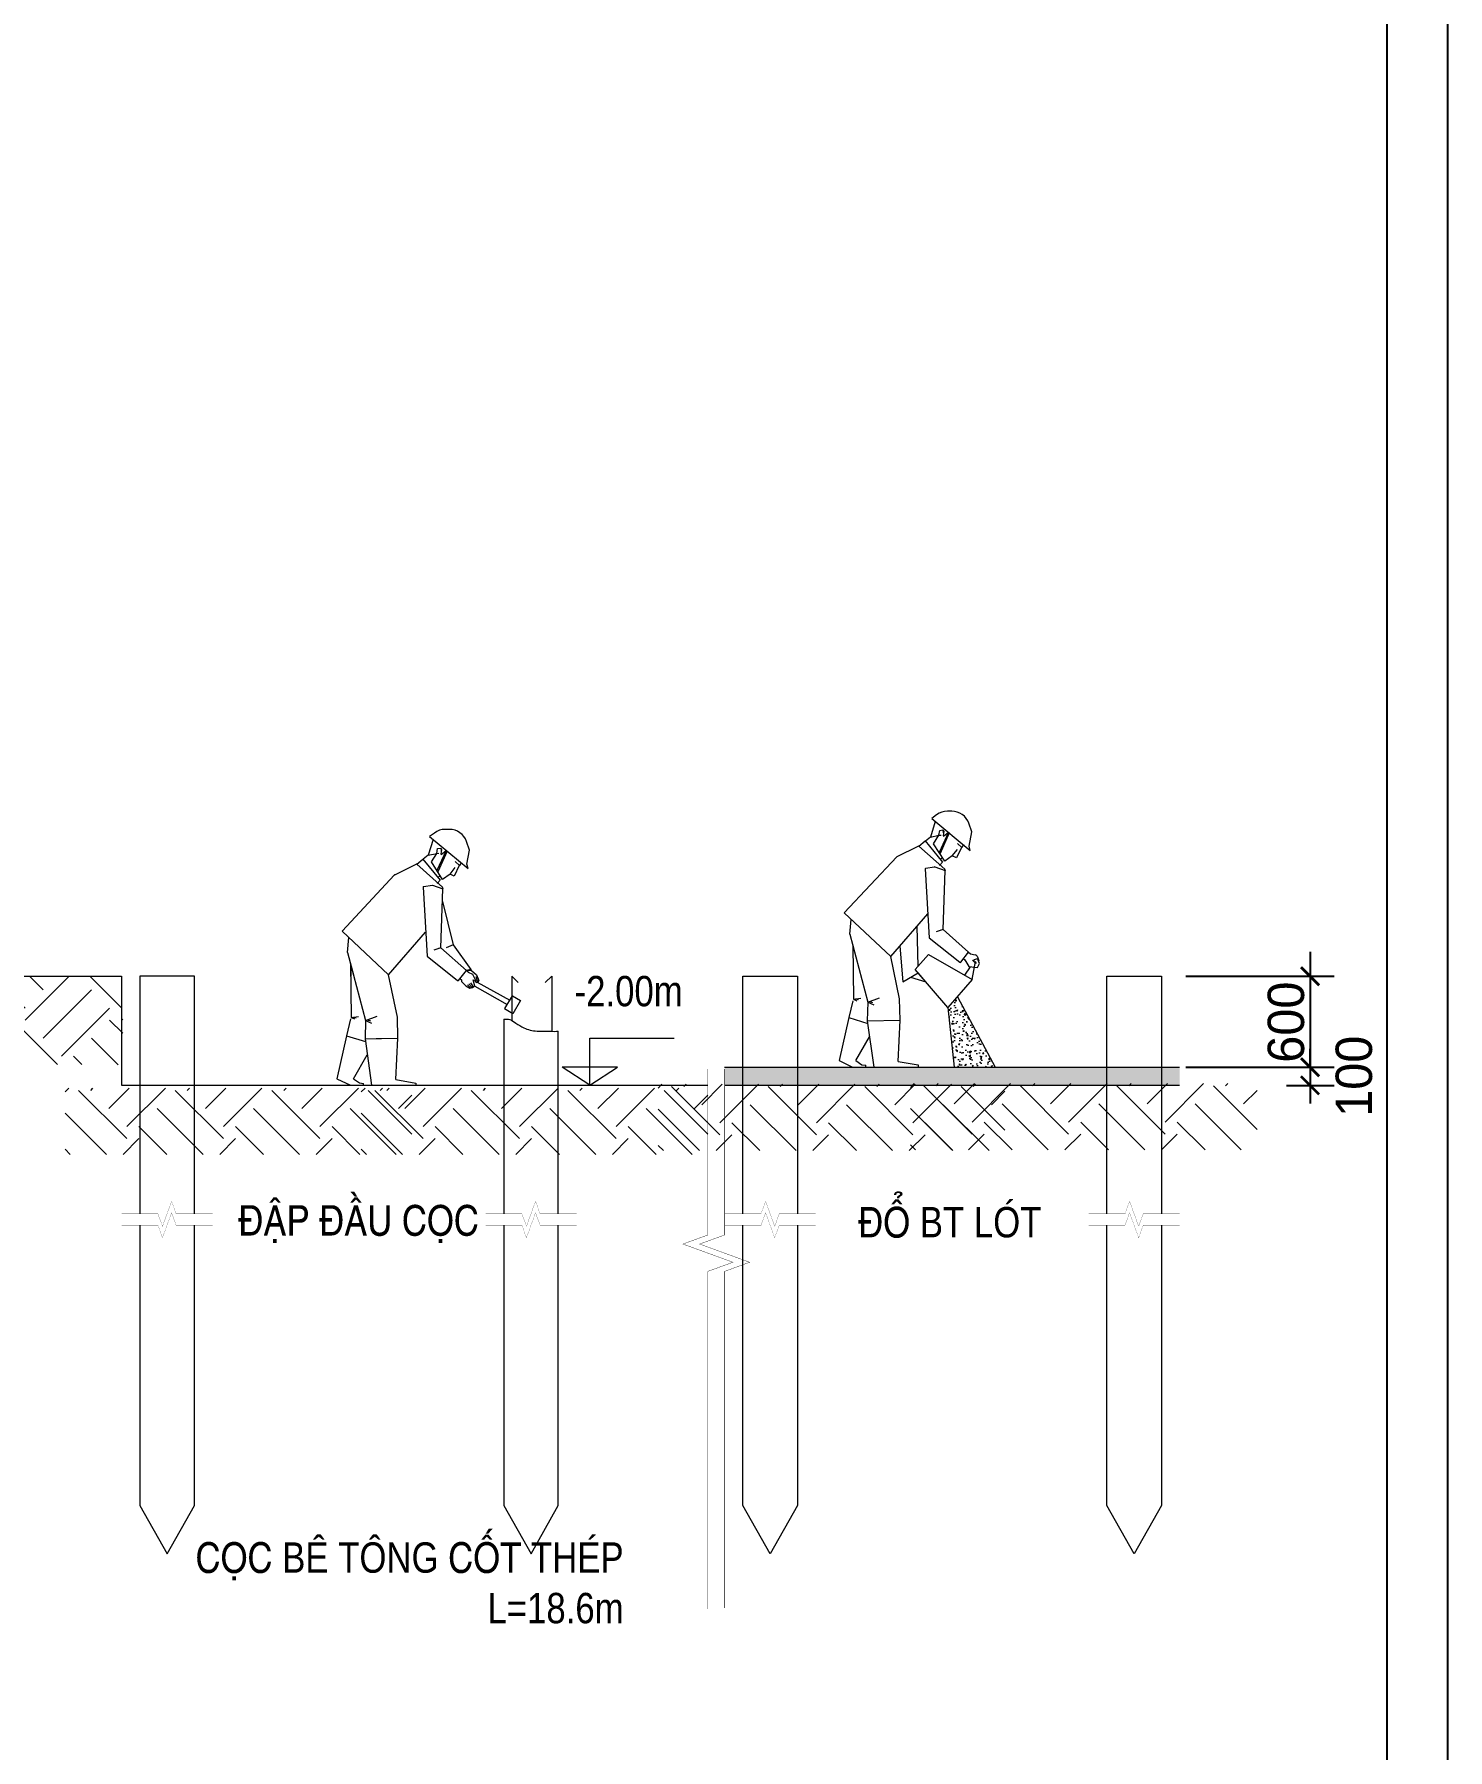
# Model space of a CAD drawing. Extents: x -134084 to 44078, y -38908 to 20492.
# Drawn here: x 32428 to 44078, y -22896 to -8756 of the extents above; entities that cross this region are included whole.
import ezdxf

# ---------------------------------------------------------------- set-up
doc = ezdxf.new("R2010")
doc.units = 0
doc.header["$MEASUREMENT"] = 0
doc.layers.get('0').update_dxf_attribs({"linetype": 'CONTINUOUS'})
doc.layers.get('DEFPOINTS').update_dxf_attribs({"linetype": 'CONTINUOUS'})
doc.layers.add('DIM', color=8, linetype='CONTINUOUS')
doc.layers.add('THAY', color=4, linetype='CONTINUOUS')
doc.layers.add('K-THUOC', color=7, linetype='CONTINUOUS', lineweight=18)
doc.layers.add('KICTHUOC', color=3, linetype='CONTINUOUS', lineweight=20)
doc.styles.add('H', font='')
doc.styles.add('TIEU DE_02_SON', font='', dxfattribs={"height": 500})
doc.styles.get('H').set_extended_font_data('VNI-Avo')
doc.styles.get('TIEU DE_02_SON').set_extended_font_data('VNI-Helve-Condense')
doc.dimstyles.new('1-100', dxfattribs={"dimtxt": 300, "dimasz": 150, "dimexe": 200, "dimexo": 200, "dimgap": 100, "dimtad": 1, "dimtoh": 1, "dimdec": 0, "dimzin": 0, "dimdsep": 46, "dimtxsty": 'H', "dimblk": 'ARCHTICK', "dimcen": 1, "dimdle": 200, "dimclrd": 8, "dimclre": 8, "dimclrt": 3, "dimadec": 0, "dimazin": 0, "dimtfac": 1, "dimtdec": 0, "dimtix": 1, "dimtmove": 2, "dimatfit": 3, "dimldrblk": 'ARCHTICK', "dimfxl": 1, "dimtolj": 1, "dimtzin": 0, "dimarcsym": 0})

# ---------------------------------------------------------------- blocks, each defined once
blk = doc.blocks.new('_ArchTick')
at = {"color": 0, "linetype": 'ByBlock', "const_width": 0.15}
blk.add_lwpolyline([(-0.5, -0.5), (0.5, 0.5)], dxfattribs=at)
blk = doc.blocks.new('*D9')
at = {"layer": 'DEFPOINTS', "color": 0, "transparency": 16777216}
for p in [(41718, -16520), (41718, -17270), (42943, -17270)]:
    blk.add_point(p, dxfattribs=at)
at = {"layer": 'DIM', "color": 8, "lineweight": -2, "transparency": 16777216}
for p, q in [((42943, -16320), (42943, -17470)), ((41918, -16520), (43143, -16520)), ((41918, -17270), (43143, -17270))]:
    blk.add_line(p, q, dxfattribs=at)
at = {"layer": 'DIM', "color": 8, "lineweight": -2, "transparency": 16777216, "xscale": 150, "yscale": 150, "zscale": 150}
for p, rotation in [((42943, -16520), 90), ((42943, -17270), 270)]:
    blk.add_blockref('_ArchTick', p, dxfattribs=dict(at, rotation=rotation))
at = {"layer": 'DIM', "color": 3, "transparency": 16777216, "insert": (42746, -16899), "char_height": 300, "attachment_point": 5, "rotation": 90, "style": 'H'}
blk.add_mtext('\\A1;600', dxfattribs=at)
blk = doc.blocks.new('*D8')
at = {"layer": 'DEFPOINTS', "color": 0, "transparency": 16777216}
for p in [(42552, -17270), (42548, -17420), (42943, -17420)]:
    blk.add_point(p, dxfattribs=at)
at = {"layer": 'DIM', "color": 8, "lineweight": -2, "transparency": 16777216}
for p, q in [((42943, -17270), (42943, -17120)), ((42752, -17270), (43143, -17270)), ((42943, -17270), (42943, -17420)), ((42748, -17420), (43143, -17420)), ((42943, -17420), (42943, -17570))]:
    blk.add_line(p, q, dxfattribs=at)
at = {"layer": 'DIM', "color": 8, "lineweight": -2, "transparency": 16777216, "xscale": 150, "yscale": 150, "zscale": 150}
for p, rotation in [((42943, -17270), 270), ((42943, -17420), 90)]:
    blk.add_blockref('_ArchTick', p, dxfattribs=dict(at, rotation=rotation))
at = {"layer": 'DIM', "color": 3, "transparency": 16777216, "insert": (43306, -17345), "char_height": 300, "attachment_point": 5, "rotation": 90, "style": 'H'}
blk.add_mtext('\\A1;100', dxfattribs=at)

msp = doc.modelspace()

# ---------------------------------------------------------------- hatches: boundary and pattern name
at = {"layer": 'KICTHUOC'}
h = msp.add_hatch(dxfattribs=at)
h.set_pattern_fill('EARTH', color=256, scale=2250, angle=45, style=0)
h.set_pattern_definition([(45, (-172587.27, -299582), (9e-14, 795.4951), [562.5, -562.5]), (45, (-172736.4, -299432.84), (9e-14, 795.4951), [562.5, -562.5]), (45, (-172885.6, -299283.7), (9e-14, 795.4951), [562.5, -562.5]), (135, (-172885.6, -299184.25), (-795.4951, 2e-13), [562.5, -562.5]), (135, (-172736.4, -299035.1), (-795.4951, 2e-13), [562.5, -562.5]), (135, (-172587.27, -298885.94), (-795.4951, 2e-13), [562.5, -562.5])])
edge = h.paths.add_edge_path()
edge.add_spline(control_points=[(33157, -16520.8), (33108.4, -16520.5), (33059.8, -16520.3), (33011.3, -16520.1)], knot_values=[2003.309991, 2003.309991, 2003.309991, 2003.309991, 2100.4509862, 2100.4509862, 2100.4509862, 2100.4509862], degree=3, periodic=0)
edge.add_line((33011.3, -16520.1), (33001.3, -16525))
edge.add_line((33001.3, -16525), (32915.2, -16525))
edge.add_line((32915.2, -16525), (32892.9, -16525))
edge.add_line((32892.9, -16525), (32892.9, -16519.7))
edge.add_spline(control_points=[(32892.9, -16519.7), (32870.9, -16519.6), (32848.8, -16519.6), (32826.8, -16519.6)], knot_values=[1880.3502202, 1880.3502202, 1880.3502202, 1880.3502202, 1924.4164906, 1924.4164906, 1924.4164906, 1924.4164906], degree=3, periodic=0)
edge.add_line((32826.8, -16519.6), (32826, -16525))
edge.add_line((32826, -16525), (32460.6, -16525))
edge.add_line((32460.6, -16525), (32460.6, -16520.6))
edge.add_spline(control_points=[(32460.6, -16520.6), (32429.3, -16520.8), (32398, -16521.1), (32366.6, -16521.5)], knot_values=[1573.5854959, 1573.5854959, 1573.5854959, 1573.5854959, 1636.2629448, 1636.2629448, 1636.2629448, 1636.2629448], degree=3, periodic=0)
edge.add_spline(control_points=[(32366.6, -16521.5), (32254.7, -16522.9), (31883.8, -16530.1), (31513.2, -16550.1), (31254.4, -16558.1)], knot_values=[831.6369859, 831.6369859, 831.6369859, 831.6369859, 1055.6230241, 1573.5854959, 1573.5854959, 1573.5854959, 1573.5854959], degree=3, periodic=0)
edge.add_spline(control_points=[(31254.4, -16558.1), (31213.9, -16559.4), (30998.2, -16565.3), (30782.4, -16565.9), (30607, -16564.4)], knot_values=[399.9405183, 399.9405183, 399.9405183, 399.9405183, 480.8505972, 831.6369859, 831.6369859, 831.6369859, 831.6369859], degree=3, periodic=0)
edge.add_line((30607, -16564.4), (30607, -17293.5))
edge.add_spline(control_points=[(30607, -17293.5), (30625.9, -17293.6), (30644.7, -17293.8), (30804.2, -17294.7), (30946.1, -17294.2), (31103.7, -17291.3), (31118.1, -17291), (31143.3, -17290.4), (31154.2, -17290.2), (31175.9, -17289.7), (31186.7, -17289.4), (31219.2, -17288.5), (31240.7, -17287.9), (31305.2, -17286), (31347.9, -17284.5), (31483.8, -17279.6), (31575.9, -17275.7), (31757.2, -17268), (31846.5, -17264.3), (31963.2, -17260), (31991.9, -17259), (32029.9, -17257.8), (32039.5, -17257.5), (32057.1, -17257), (32065.1, -17256.8), (32081.1, -17256.3), (32089.1, -17256.1), (32113.2, -17255.4), (32129.3, -17255), (32177.5, -17253.9), (32209.8, -17253.2), (32306.7, -17251.4), (32371.6, -17250.5), (32567.1, -17248.6), (32698.6, -17248.4), (32939, -17248.8), (33047.7, -17249.3), (33157, -17249.8)], knot_values=[403.8794669, 403.8794669, 403.8794669, 403.8794669, 440.4993348, 440.4993348, 712.6281893, 712.6281893, 739.8084408, 739.8084408, 760.4049417, 760.4049417, 781.0014426, 781.0014426, 822.1944443, 822.1944443, 904.5804478, 904.5804478, 1086.1355137, 1086.1355137, 1267.6905795, 1267.6905795, 1327.1835748, 1327.1835748, 1347.1759111, 1347.1759111, 1363.9557287, 1363.9557287, 1380.7355462, 1380.7355462, 1414.2951813, 1414.2951813, 1481.4144514, 1481.4144514, 1615.6529917, 1615.6529917, 1884.1300722, 1884.1300722, 2102.6624465, 2102.6624465, 2102.6624465, 2102.6624465], degree=3, periodic=0)
edge.add_line((33157, -17249.8), (33157, -16520.8))
h = msp.add_hatch(dxfattribs=at)
h.set_pattern_fill('AR-CONC', color=256, scale=15, style=0)
h.set_pattern_definition([(50, (-317601.98, -179781.23), (107.589027, -9.41282), [11.25, -123.75]), (355, (-317601.98, -179781.23), (-20.8127, 112.82882), [9, -99]), (100.4514, (-317593.01, -179782.01), (86.776407, 103.41593), [9.56103, -105.171317]), (46.1842, (-317601.98, -179751.23), (160.086157, -24.82785), [16.875, -185.625]), (96.6356, (-317588.64, -179753.3), (140.199406, 146.11768), [14.34154, -157.75695]), (351.1842, (-317601.98, -179751.23), (140.19929, 146.11779), [13.5, -148.5]), (21, (-317586.98, -179758.73), (89.536058, -60.392834), [11.25, -123.75]), (326, (-317586.98, -179758.73), (36.4973, 108.772507), [9, -99]), (71.4514, (-317579.52, -179763.76), (126.033394, 48.379575), [9.56103, -105.171317]), (37.5, (-317601.978, -179781.23), (1.8239783, 49.934078), [0, -97.8, 0, -100.5, 0, -99.375]), (7.5, (-317601.98, -179781.23), (39.4604306, 59.161757), [0, -57.3, 0, -95.55, 0, -37.875]), (327.5, (-317635.428, -179781.23), (80.0733654, -3.3832308), [0, -37.5, 0, -117, 0, -155.25]), (317.5, (-317650.43, -179781.23), (87.477925, 15.015747), [0, -48.75, 0, -77.7, 0, -110.25])])
h.paths.add_polyline_path([(40035.9, -16690.4), (39958.8, -16779.1), (40010.8, -17269.7), (40347.6, -17269.7)])
h = msp.add_hatch(dxfattribs=at)
h.set_pattern_fill('AR-CONC', color=256, scale=15, style=0)
h.set_pattern_definition([(50, (-317688.42, -179781.23), (107.589027, -9.41282), [11.25, -123.75]), (355, (-317688.42, -179781.23), (-20.8127, 112.82882), [9, -99]), (100.4514, (-317679.45, -179782.01), (86.776407, 103.41593), [9.56103, -105.171317]), (46.1842, (-317688.42, -179751.23), (160.086157, -24.82785), [16.875, -185.625]), (96.6356, (-317675.08, -179753.3), (140.199406, 146.11768), [14.34154, -157.75695]), (351.1842, (-317688.42, -179751.23), (140.19929, 146.11779), [13.5, -148.5]), (21, (-317673.42, -179758.73), (89.536058, -60.392834), [11.25, -123.75]), (326, (-317673.42, -179758.73), (36.4973, 108.772507), [9, -99]), (71.4514, (-317665.95, -179763.76), (126.033394, 48.379575), [9.56103, -105.171317]), (37.5, (-317688.416, -179781.23), (1.8239783, 49.934078), [0, -97.8, 0, -100.5, 0, -99.375]), (7.5, (-317688.416, -179781.23), (39.4604306, 59.161757), [0, -57.3, 0, -95.55, 0, -37.875]), (327.5, (-317721.866, -179781.23), (80.0733654, -3.3832308), [0, -37.5, 0, -117, 0, -155.25]), (317.5, (-317736.866, -179781.23), (87.477925, 15.015747), [0, -48.75, 0, -77.7, 0, -110.25])])
h.paths.add_polyline_path([(38717.9, -17269.7), (38717.9, -17419.7), (41267.9, -17419.7), (41267.9, -17269.7)])
h.paths.add_polyline_path([(38267.9, -17419.7), (38267.9, -17269.7), (38117.9, -17269.7), (38117.9, -17419.7)])
h.paths.add_polyline_path([(41717.9, -17419.7), (41717.9, -17269.7), (41267.9, -17269.7), (41267.9, -17419.7)])
h.paths.add_polyline_path([(41867.9, -17269.7), (41717.9, -17269.7), (41717.9, -17419.7), (41867.9, -17419.7)])
h.paths.add_polyline_path([(38267.9, -17269.7), (38267.9, -17419.7), (38717.9, -17419.7), (38717.9, -17269.7)])
h = msp.add_hatch(dxfattribs=at)
h.set_pattern_fill('EARTH', color=256, scale=2250, angle=45, style=0)
h.set_pattern_definition([(45, (-277848, -349481.93), (9e-14, 795.4951), [562.5, -562.5]), (45, (-277997.14, -349332.8), (9e-14, 795.4951), [562.5, -562.5]), (45, (-278146.3, -349183.6), (9e-14, 795.4951), [562.5, -562.5]), (135, (-278146.3, -349084.2), (-795.4951, 2e-13), [562.5, -562.5]), (135, (-277997.14, -348935), (-795.4951, 2e-13), [562.5, -562.5]), (135, (-277848, -348785.87), (-795.4951, 2e-13), [562.5, -562.5])])
h.paths.add_polyline_path([(35539.2, -17442.9), (32681.9, -17442.9), (32681.9, -17989.6), (35539.2, -17989.6)])
h = msp.add_hatch(dxfattribs=at)
h.set_pattern_fill('EARTH', color=256, scale=2250, angle=45, style=0)
h.set_pattern_definition([(45, (-275407.1, -349481.93), (9e-14, 795.4951), [562.5, -562.5]), (45, (-275556.25, -349332.8), (9e-14, 795.4951), [562.5, -562.5]), (45, (-275705.4, -349183.6), (9e-14, 795.4951), [562.5, -562.5]), (135, (-275705.4, -349084.2), (-795.4951, 2e-13), [562.5, -562.5]), (135, (-275556.25, -348935), (-795.4951, 2e-13), [562.5, -562.5]), (135, (-275407.1, -348785.87), (-795.4951, 2e-13), [562.5, -562.5])])
h.paths.add_polyline_path([(37980.1, -17442.9), (35122.8, -17442.9), (35122.8, -17989.6), (37980.1, -17989.6)])
h = msp.add_hatch(dxfattribs=at)
h.set_pattern_fill('EARTH', color=256, scale=2250, angle=45, style=0)
h.set_pattern_definition([(45, (-272960.2, -349450.5), (9e-14, 795.4951), [562.5, -562.5]), (45, (-273109.4, -349301.34), (9e-14, 795.4951), [562.5, -562.5]), (45, (-273258.53, -349152.2), (9e-14, 795.4951), [562.5, -562.5]), (135, (-273258.53, -349052.74), (-795.4951, 2e-13), [562.5, -562.5]), (135, (-273109.4, -348903.6), (-795.4951, 2e-13), [562.5, -562.5]), (135, (-272960.2, -348754.43), (-795.4951, 2e-13), [562.5, -562.5])])
h.paths.add_polyline_path([(40427, -17411.4), (37569.7, -17411.4), (37569.7, -17958.2), (40427, -17958.2)])
h = msp.add_hatch(dxfattribs=at)
h.set_pattern_fill('EARTH', color=256, scale=2250, angle=45, style=0)
h.set_pattern_definition([(45, (-270881.24, -349444.8), (9e-14, 795.4951), [562.5, -562.5]), (45, (-271030.4, -349295.65), (9e-14, 795.4951), [562.5, -562.5]), (45, (-271179.55, -349146.5), (9e-14, 795.4951), [562.5, -562.5]), (135, (-271179.55, -349047.05), (-795.4951, 2e-13), [562.5, -562.5]), (135, (-271030.4, -348897.9), (-795.4951, 2e-13), [562.5, -562.5]), (135, (-270881.24, -348748.74), (-795.4951, 2e-13), [562.5, -562.5])])
h.paths.add_polyline_path([(42506, -17405.7), (39648.7, -17405.7), (39648.7, -17952.5), (42506, -17952.5)])

# ---------------------------------------------------------------- linework, layer by layer
at = {"layer": 'DIM'}
msp.add_lwpolyline([(44077.5, -38908), (44077.5, 20492), (-40022.5, 20492), (-40022.5, -38908)], close=True, dxfattribs=at)
at = {"layer": 'K-THUOC'}
for p, q in [((37006.8, -17030.4), (37702.6, -17030.4)), ((37006.8, -17419.7), (37006.8, -17030.4)), ((37233.6, -17271.1), (36780, -17271.1)), ((37006.8, -17419.7), (36780, -17271.1)), ((37006.8, -17419.7), (37233.6, -17271.1))]:
    msp.add_line(p, q, dxfattribs=at)
at = {"layer": 'KICTHUOC'}
for p, q in [((39854.3, -15244.1), (39813.6, -15373.8)), ((39864.8, -15189.9), (39825, -15219.8)), ((39825, -15219.8), (40142.7, -15483.2)), ((39989.3, -15159.7), (39954.7, -15159.8)), ((40155.7, -15330.1), (40131.1, -15260)), ((35714.5, -15394.1), (35673.8, -15523.8)), ((35725, -15339.9), (35685.2, -15369.8)), ((35685.2, -15369.8), (36002.9, -15633.2)), ((35849.5, -15309.7), (35814.9, -15309.8)), ((36015.9, -15480.1), (35991.3, -15410)), ((39719.3, -15448), (39771.1, -15404.1)), ((39771.1, -15404.1), (39914.2, -15579.1)), ((39813.6, -15373.8), (39773.2, -15406.8)), ((39813.6, -15373.8), (39884.6, -15357.5)), ((39840.2, -15428.1), (39884.6, -15357.5)), ((39884.6, -15357.5), (39892.2, -15318)), ((39884.6, -15357.5), (39902.3, -15356.5)), ((39962.4, -15333.8), (39886.7, -15500.1)), ((39892.2, -15318), (39917.4, -15314.8)), ((39969.3, -15339.5), (39893, -15509.9)), ((39917.4, -15314.8), (39920.3, -15337.2)), ((39918.2, -15320.5), (39924.3, -15327.5)), ((39924.3, -15327.5), (39918.2, -15361.5)), ((39918.2, -15361.5), (39922.4, -15366.3)), ((39922.4, -15366.3), (39962.4, -15333.8)), ((40132.4, -15447.7), (40155.7, -15330.1)), ((35579.5, -15598), (35631.3, -15554.1)), ((35631.3, -15554.1), (35774.4, -15729.1)), ((35673.8, -15523.8), (35633.4, -15556.8)), ((35673.8, -15523.8), (35744.8, -15507.5)), ((35700.4, -15578.1), (35744.8, -15507.5)), ((35744.8, -15507.5), (35752.4, -15468)), ((35744.8, -15507.5), (35762.5, -15506.5)), ((35822.6, -15483.8), (35746.9, -15650.1)), ((35752.4, -15468), (35777.6, -15464.8)), ((35829.5, -15489.5), (35753.2, -15659.9)), ((35777.6, -15464.8), (35780.5, -15487.2)), ((35778.4, -15470.5), (35784.5, -15477.5)), ((35784.5, -15477.5), (35778.4, -15511.5)), ((35778.4, -15511.5), (35782.6, -15516.3)), ((35782.6, -15516.3), (35822.6, -15483.8)), ((35992.6, -15597.7), (36015.9, -15480.1)), ((39537.5, -15535.5), (39103.8, -15998.8)), ((39538.8, -15534.6), (39714.2, -15447.2)), ((39931.4, -15636.6), (39719.3, -15448)), ((39933.3, -15572.2), (39840.2, -15428.1)), ((39893.9, -15554.3), (39913.5, -15541.6)), ((39994.4, -15528.3), (39933.3, -15572.2)), ((39994.4, -15528.3), (40036.5, -15475.1)), ((40027.7, -15545.1), (39994.4, -15528.3)), ((40069.2, -15458.2), (40027.7, -15545.1)), ((40073.4, -15458.2), (40037.2, -15425.8)), ((40073.4, -15458.2), (40069.2, -15458.2)), ((40085.5, -15435.8), (40073.4, -15458.2)), ((40142.7, -15483.2), (40132.4, -15447.7)), ((35397.7, -15685.5), (34964, -16148.8)), ((35399, -15684.6), (35574.4, -15597.2)), ((35791.6, -15786.6), (35579.5, -15598)), ((35793.5, -15722.2), (35700.4, -15578.1)), ((35754.1, -15704.3), (35773.7, -15691.6)), ((35854.6, -15678.3), (35793.5, -15722.2)), ((35854.6, -15678.3), (35896.7, -15625.1)), ((35887.9, -15695.1), (35854.6, -15678.3)), ((35929.4, -15608.2), (35887.9, -15695.1)), ((35933.6, -15608.2), (35897.4, -15575.8)), ((35933.6, -15608.2), (35929.4, -15608.2)), ((35945.7, -15585.8), (35933.6, -15608.2)), ((36002.9, -15633.2), (35992.6, -15597.7)), ((39771.8, -15635), (39804.6, -16204.5)), ((39774.4, -15630.7), (39848.3, -15619.1)), ((39850.5, -15619.3), (39934.3, -15649.2)), ((39914.2, -15579.1), (39888.6, -15606.5)), ((39918.1, -16135), (39934.3, -15649.2)), ((39932.9, -15639.3), (39934.3, -15649.2)), ((35632, -15785), (35664.8, -16354.5)), ((35634.6, -15780.7), (35708.5, -15769.1)), ((35710.7, -15769.3), (35794.4, -15799.2)), ((35774.4, -15729.1), (35748.8, -15756.5)), ((35778.3, -16285), (35794.4, -15799.2)), ((35793.1, -15789.3), (35794.4, -15799.2)), ((35791, -15903.4), (35880.9, -16260.4)), ((39103.8, -15998.8), (39487.4, -16357.8)), ((39150, -16173.5), (39161.1, -16052.4)), ((39487.4, -16357.8), (39793.1, -16005.9)), ((39712.6, -16439), (39705.4, -16106.9)), ((34964, -16148.8), (35347.6, -16507.8)), ((35010.2, -16323.5), (35021.3, -16202.4)), ((35010.2, -16323.5), (35021.3, -16202.4)), ((35347.6, -16507.8), (35653.3, -16155.9)), ((35880.9, -16260.4), (35821.7, -16286.1)), ((35880.9, -16260.4), (36025.1, -16465.9)), ((39150, -16173.5), (39298.2, -16734.1)), ((39804.6, -16204.5), (40057, -16405.2)), ((39918.1, -16135), (39860.2, -16155.1)), ((39918.1, -16135), (39898.4, -16141.8)), ((39918.1, -16135), (40128.8, -16322.1)), ((35010.2, -16323.5), (35158.4, -16884.1)), ((35010.2, -16323.5), (35062.1, -16519.7)), ((35664.8, -16354.5), (35917.2, -16555.2)), ((35778.3, -16285), (35720.4, -16305.1)), ((35778.3, -16285), (35758.6, -16291.8)), ((35989, -16472.1), (35778.3, -16285)), ((39173.7, -16262.9), (39180.3, -16709.4)), ((39560.2, -16707.1), (39487.4, -16357.8)), ((39561.1, -16272.9), (39586.6, -16565.3)), ((39689.5, -16465.5), (39798.9, -16340)), ((39798.9, -16340), (40159.3, -16548.4)), ((40063.4, -16404.4), (40128.8, -16322.1)), ((40084.7, -16374.6), (40097.6, -16384.6)), ((40097.6, -16384.6), (40130.1, -16440.6)), ((40128.8, -16322.1), (40144.8, -16336.3)), ((40144.8, -16336.3), (40183.8, -16343.1)), ((40159.3, -16548.4), (40184.8, -16398.1)), ((40161.9, -16388.8), (40182.8, -16410)), ((40200.7, -16377), (40170.5, -16384.8)), ((40170.5, -16384.8), (40172.3, -16399.4)), ((40190.5, -16412.7), (40184.8, -16398.1)), ((40199.2, -16354.1), (40213.5, -16390.7)), ((40206.6, -16389.4), (40200.7, -16377)), ((40218.5, -16414.2), (40206.6, -16389.4)), ((40213.5, -16390.7), (40210.2, -16396.8)), ((31972.4, -16519.7), (33146.8, -16519.7)), ((33146.8, -16519.7), (33146.8, -17419.7)), ((35033.9, -16412.9), (35040.5, -16859.4)), ((35033.9, -16412.9), (35035.5, -16519.7)), ((35420.4, -16857.1), (35347.6, -16507.8)), ((35923.6, -16554.4), (35989, -16472.1)), ((35934.7, -16540.4), (35947.6, -16550.5)), ((36025.1, -16465.9), (35989, -16472.1)), ((35989, -16472.1), (36005, -16486.3)), ((36005, -16486.3), (36039.9, -16502.5)), ((36022.6, -16466.3), (36027.9, -16472)), ((36031.4, -16472.1), (36071.2, -16509.6)), ((36039.9, -16502.5), (36063.9, -16553.8)), ((36066.1, -16522.2), (36079, -16558.4)), ((36071.2, -16509.6), (36090.9, -16554.8)), ((36362.8, -16519.7), (36362.8, -16884.6)), ((36415.9, -16572.7), (36362.8, -16519.7)), ((36639.8, -16572.7), (36692.8, -16519.7)), ((36692.8, -16519.7), (36692.8, -16974.6)), ((39586.6, -16565.3), (39713.8, -16493.7)), ((39650.2, -16529.5), (39777.5, -16568)), ((39958.8, -16779.1), (39689.5, -16465.5)), ((39777.5, -16568), (39713.8, -16493.7)), ((40140.9, -16441.7), (40094.4, -16510.9)), ((40130.1, -16440.6), (40201.5, -16447.3)), ((40182.8, -16410), (40190.5, -16412.7)), ((40201.5, -16447.3), (40218.5, -16414.2)), ((35948.5, -16562.7), (35984.9, -16599.5)), ((35984.9, -16599.5), (36018.5, -16617.8)), ((35997.3, -16592), (36021.1, -16613)), ((36009.4, -16584.4), (36032.7, -16611.1)), ((36021.1, -16613), (36028.9, -16616.2)), ((36022.1, -16574.2), (36038.9, -16600.3)), ((36032.7, -16611.1), (36037.5, -16613.6)), ((36038.9, -16600.3), (36050, -16607.2)), ((36057.6, -16601.4), (36043.8, -16549.2)), ((36043.8, -16549.2), (36065.1, -16561.6)), ((36057.6, -16601.4), (36324.9, -16753.5)), ((36063.9, -16553.8), (36064.7, -16561.4)), ((36067.4, -16570.5), (36064.5, -16559.2)), ((36075.3, -16574.4), (36067.4, -16570.5)), ((36079, -16558.4), (36075.3, -16574.4)), ((36076.7, -16568.3), (36077.6, -16568.9)), ((36077.6, -16568.9), (36347, -16719)), ((36305.7, -16787.3), (36369.8, -16681.2)), ((36369.8, -16681.2), (36436, -16721.2)), ((40159.3, -16548.4), (39958.8, -16779.1)), ((36372.9, -16831), (36304.3, -16789.5)), ((36436, -16721.2), (36372.9, -16831)), ((39173.9, -16722.5), (39140.2, -16861.8)), ((39180.3, -16709.4), (39240.6, -16701.8)), ((39180.3, -16709.4), (39206.7, -16722.5)), ((39193.4, -16707.8), (39219.8, -16713.1)), ((39298.2, -16734.1), (39293.8, -16887)), ((39298.2, -16734.1), (39394, -16699.5)), ((39298.2, -16734.1), (39347.1, -16757.5)), ((39311.5, -16729.3), (39337.9, -16736.9)), ((39563.7, -16881.5), (39560.2, -16707.1)), ((39958.8, -16779.1), (40010.8, -17269.7)), ((40035.9, -16690.4), (40347.6, -17269.7)), ((35034.1, -16872.5), (35000.4, -17011.8)), ((35040.5, -16859.4), (35100.8, -16851.8)), ((35040.5, -16859.4), (35066.9, -16872.5)), ((35053.6, -16857.8), (35080, -16863.1)), ((35158.4, -16884.1), (35154, -17037)), ((35158.4, -16884.1), (35254.2, -16849.5)), ((35158.4, -16884.1), (35207.3, -16907.5)), ((35171.7, -16879.3), (35198.1, -16886.9)), ((35423.9, -17031.5), (35420.4, -16857.1)), ((35423.9, -17031.5), (35420.4, -16857.1)), ((39140.2, -16861.8), (39060.9, -17214.9)), ((39140.2, -16861.8), (39297, -16909.7)), ((39293.8, -16887), (39563.7, -16881.5)), ((39293.8, -16887), (39348.2, -17269.7)), ((39547.9, -17222.5), (39563.7, -16881.5)), ((35000.4, -17011.8), (34921.1, -17364.9)), ((35000.4, -17011.8), (35157.2, -17059.7)), ((35154, -17037), (35423.9, -17031.5)), ((35154, -17037), (35208.4, -17419.7)), ((35246.8, -17035.1), (35423.9, -17031.5)), ((35408.1, -17372.5), (35423.9, -17031.5)), ((35408.1, -17372.5), (35423.9, -17031.5)), ((39199.2, -17215.4), (39312.5, -17018.9)), ((35059.4, -17365.4), (35172.7, -17168.9)), ((39060.9, -17214.9), (39172.8, -17269.7)), ((39060.9, -17214.9), (39172.8, -17269.7)), ((39199.2, -17215.4), (39248.5, -17249.5)), ((39248.5, -17249.5), (39281.3, -17254.3)), ((39547.9, -17222.5), (39713.5, -17251.4)), ((34921.1, -17364.9), (35033, -17419.7)), ((34921.1, -17364.9), (35033, -17419.7)), ((35059.4, -17365.4), (35108.7, -17399.5)), ((35408.1, -17372.5), (35573.7, -17401.4)), ((38117.9, -17269.7), (41867.9, -17269.7)), ((39172.8, -17269.7), (39259, -17269.7)), ((39172.8, -17269.7), (39281.3, -17269.7)), ((39281.3, -17269.7), (39281.3, -17254.3)), ((39348.2, -17269.7), (39658.5, -17269.7)), ((39713.5, -17251.4), (39713.5, -17269.7)), ((33146.8, -17419.7), (37980.1, -17419.7)), ((35033, -17419.7), (35141.5, -17419.7)), ((35033, -17419.7), (35119.2, -17419.7)), ((35108.7, -17399.5), (35141.5, -17404.3)), ((35141.5, -17419.7), (35141.5, -17404.3)), ((35246.8, -17419.7), (35518.7, -17419.7)), ((35573.7, -17401.4), (35573.7, -17419.7)), ((38117.9, -17419.7), (41867.9, -17419.7)), ((33296.8, -20884.7), (33521.8, -21282.6)), ((33521.8, -21282.6), (33746.8, -20884.7)), ((36296.8, -20884.7), (36521.8, -21282.6)), ((36521.8, -21282.6), (36746.8, -20884.7)), ((38492.9, -21282.6), (38267.9, -20884.7)), ((38717.9, -20884.7), (38492.9, -21282.6)), ((41492.9, -21282.6), (41267.9, -20884.7)), ((41717.9, -20884.7), (41492.9, -21282.6))]:
    msp.add_line(p, q, dxfattribs=at)
for points in [[(33746.8, -18478.7), (33746.8, -16519.7), (33296.8, -16519.7), (33296.8, -18478.7)], [(38267.9, -18478.7), (38267.9, -16519.7), (38717.9, -16519.7), (38717.9, -18478.7)], [(41267.9, -18478.7), (41267.9, -16519.7), (41717.9, -16519.7), (41717.9, -18478.7)], [(36296.8, -16873.1), (36296.8, -18478.7)], [(36746.8, -18478.7), (36746.8, -16974.4)], [(33296.8, -18573.1), (33296.8, -20884.7)], [(33746.8, -20884.7), (33746.8, -18573.1)], [(36296.8, -18573.1), (36296.8, -20884.7)], [(36746.8, -20884.7), (36746.8, -18573.1)], [(38267.9, -20884.7), (38267.9, -18573.1)], [(38717.9, -18573.1), (38717.9, -20884.7)], [(41267.9, -20884.7), (41267.9, -18573.1)], [(41717.9, -18573.1), (41717.9, -20884.7)]]:
    msp.add_lwpolyline(points, dxfattribs=at)
at = {"layer": 'KICTHUOC', "linetype": 'Continuous'}
for points in [[(37980.1, -21737.8, 3, 3, 0), (37980.1, -18953.2, 3, 3, 0), (38186.2, -18878.2, 3, 3, 0), (37774, -18728.2, 3, 3, 0), (37980.1, -18653.2, 3, 3, 0), (37980.1, -17286.3, 0, 0, 0)], [(38117.9, -21728.7, 3, 3, 0), (38117.9, -18953.2, 3, 3, 0), (38324, -18878.2, 3, 3, 0), (37911.9, -18728.2, 3, 3, 0), (38117.9, -18653.2, 3, 3, 0), (38117.9, -17286.3, 0, 0, 0)], [(33146.8, -18478.7, 1.5, 1.5, 0), (33446.8, -18478.7, 1.5, 1.5, 0), (33484.3, -18581.7, 1.5, 1.5, 0), (33559.3, -18375.6, 1.5, 1.5, 0), (33596.8, -18478.7, 1.5, 1.5, 0), (33896.8, -18478.7, 0, 0, 0)], [(36146.8, -18478.7, 1.5, 1.5, 0), (36446.8, -18478.7, 1.5, 1.5, 0), (36484.3, -18581.7, 1.5, 1.5, 0), (36559.3, -18375.6, 1.5, 1.5, 0), (36596.8, -18478.7, 1.5, 1.5, 0), (36896.8, -18478.7, 0, 0, 0)], [(38867.9, -18478.7, 1.5, 1.5, 0), (38567.9, -18478.7, 1.5, 1.5, 0), (38530.4, -18581.7, 1.5, 1.5, 0), (38455.4, -18375.6, 1.5, 1.5, 0), (38417.9, -18478.7, 1.5, 1.5, 0), (38117.9, -18478.7, 0, 0, 0)], [(41867.9, -18478.7, 1.5, 1.5, 0), (41567.9, -18478.7, 1.5, 1.5, 0), (41530.4, -18581.7, 1.5, 1.5, 0), (41455.4, -18375.6, 1.5, 1.5, 0), (41417.9, -18478.7, 1.5, 1.5, 0), (41117.9, -18478.7, 0, 0, 0)], [(33146.8, -18573.1, 1.5, 1.5, 0), (33446.8, -18573.1, 1.5, 1.5, 0), (33484.3, -18676.2, 1.5, 1.5, 0), (33559.3, -18470.1, 1.5, 1.5, 0), (33596.8, -18573.1, 1.5, 1.5, 0), (33896.8, -18573.1, 0, 0, 0)], [(36146.8, -18573.1, 1.5, 1.5, 0), (36446.8, -18573.1, 1.5, 1.5, 0), (36484.3, -18676.2, 1.5, 1.5, 0), (36559.3, -18470.1, 1.5, 1.5, 0), (36596.8, -18573.1, 1.5, 1.5, 0), (36896.8, -18573.1, 0, 0, 0)], [(38867.9, -18573.1, 1.5, 1.5, 0), (38567.9, -18573.1, 1.5, 1.5, 0), (38530.4, -18676.2, 1.5, 1.5, 0), (38455.4, -18470.1, 1.5, 1.5, 0), (38417.9, -18573.1, 1.5, 1.5, 0), (38117.9, -18573.1, 0, 0, 0)], [(41867.9, -18573.1, 1.5, 1.5, 0), (41567.9, -18573.1, 1.5, 1.5, 0), (41530.4, -18676.2, 1.5, 1.5, 0), (41455.4, -18470.1, 1.5, 1.5, 0), (41417.9, -18573.1, 1.5, 1.5, 0), (41117.9, -18573.1, 0, 0, 0)]]:
    msp.add_lwpolyline(points, format="xyseb", dxfattribs=at)
at = {"layer": 'KICTHUOC'}
for centre, radius, start, end in [((39955, -15309.8), 150, 90.11224, 126.95723), ((39989.5, -15309.7), 150, 19.33699, 90.11224), ((35815.2, -15459.8), 150, 90.11224, 126.95723), ((35849.7, -15459.7), 150, 19.33699, 90.11224), ((39540.8, -15538.6), 4.5, 116.47394, 136.88716), ((39716.2, -15451.3), 4.5, 46.88716, 116.47394), ((35401, -15688.6), 4.5, 116.47394, 136.88716), ((35576.4, -15601.3), 4.5, 46.88716, 116.47394), ((39776.3, -15634.7), 4.5, 115.79613, 183.28747), ((39849, -15623.6), 4.5, 70.3362, 98.91614), ((39928.4, -15639.9), 4.5, 7.74114, 48.36799), ((35636.5, -15784.7), 4.5, 115.79613, 183.28747), ((35709.2, -15773.6), 4.5, 70.3362, 98.91614), ((35788.6, -15789.9), 4.5, 7.74114, 48.36799), ((40153.5, -16401.9), 66.1, 46.28378, 62.69433), ((36027, -16538.1), 66.1, 86.18934, 116.98617), ((40059.8, -16401.6), 4.5, 231.52493, 321.52493), ((35920, -16551.6), 4.5, 231.52493, 321.52493), ((36013.7, -16551.9), 66.1, 178.78525, 189.46095), ((36013.7, -16551.9), 66.1, 274.18198, 311.53052), ((36027, -16538.1), 66.1, 328.93899, 345.32949)]:
    msp.add_arc(centre, radius, start, end, dxfattribs=at)
msp.add_spline([(36296.8, -16873.1), (36347.7, -16878.1), (36396.8, -16907.2), (36462.3, -16945.3), (36571.4, -16972.6), (36626, -16972.6), (36684.2, -16974.4), (36746.8, -16974.4)], degree=3, dxfattribs=at)
at = {"layer": 'THAY'}
msp.add_lwpolyline([(43577.5, -38408), (43577.5, 19992), (-39522.5, 19992), (-39522.5, -38408)], close=True, dxfattribs=at)

# ---------------------------------------------------------------- texts
at = {"layer": 'K-THUOC', "style": 'TIEU DE_02_SON'}
for s, p in [('ÑAÄP ÑAÀU COÏC', (34109.8, -18657.8)), ('ÑOÅ BT LOÙT', (39219, -18672.9))]:
    msp.add_text(s, height=250, dxfattribs=at).set_placement(p)
at = {"layer": 'K-THUOC', "char_height": 250, "width": 19248.375, "style": 'TIEU DE_02_SON'}
for s, insert, attachment_point in [('-2.00m', (36880.9, -16518.2), 1), ('COÏC BEÂ TOÂNG COÁT THEÙP\\P          L=18.6m', (37285.1, -21187.3), 3)]:
    msp.add_mtext(s, dxfattribs=dict(at, insert=insert, attachment_point=attachment_point))

# ---------------------------------------------------------------- dimensions: what is measured, and where the dimension line sits
at = {"layer": 'DIM'}
for base, p1, p2, text, picture, middle in [((42943.1, -17269.7), (41717.9, -16519.7), (41717.9, -17269.7), '600', '*D9', (42745.5, -16899)), ((42943.1, -17419.7), (42551.7, -17269.7), (42547.7, -17419.7), '100', '*D8', (43306.5, -17344.7))]:
    dim = msp.add_linear_dim(base=base, p1=p1, p2=p2, angle=90, text=text, dimstyle='1-100', dxfattribs=at)
    dim.commit()
    dim.dimension.update_dxf_attribs({"geometry": picture, "text_midpoint": middle, "dimtype": 160})

doc.saveas('drawing.dxf')
